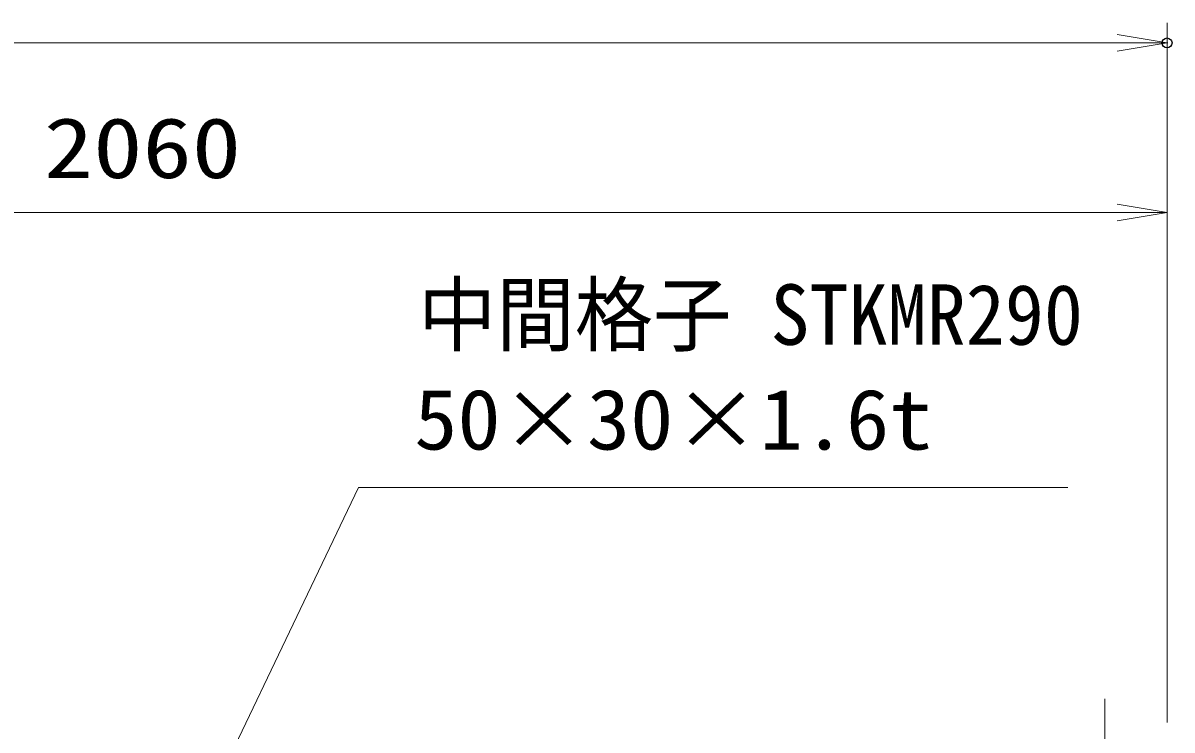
# Model space of a CAD drawing. Units: millimetres at full size; details may follow other scales. Extents: x -5940 to 5940, y -4200 to 4200.
# Drawn here: x -883 to 269, y 384 to 1093 of the extents above; entities that cross this region are included whole.
import ezdxf
from ezdxf.enums import TextEntityAlignment as Align

# ---------------------------------------------------------------- set-up
doc = ezdxf.new("R2010")
doc.units = ezdxf.units.MM
doc.header["$LTSCALE"] = 20
doc.header["$PDMODE"] = 32
doc.header["$PDSIZE"] = 10
doc.linetypes.add('USER1', pattern=[18, 12, -1.5, 3, -1.5])
for name, color, linetype, lineweight in [('0-3_軸線', 200, 'USER1', 15), ('0-6_寸法線', 4, 'Continuous', 18), ('0-7_0', 7, 'Continuous', 18)]:
    doc.layers.add(name, color=color, linetype=linetype, lineweight=lineweight)
doc.layers.add('0-8_Defpoints', color=7, linetype='Continuous')
doc.styles.add('ＭＳ ゴシック', font='')
doc.styles.get('ＭＳ ゴシック').set_extended_font_data('MS Gothic')

# ---------------------------------------------------------------- blocks, each defined once
blk = doc.blocks.new('_Open')
at = {"layer": '0-7_0'}
blk.add_line((-20, 3.333), (0, 0), dxfattribs=at)
blk.add_lwpolyline([(-20, -3.333), (0, 0), (-20, 0)], dxfattribs=at)
blk = doc.blocks.new('S24')
at = {"layer": '0-6_寸法線'}
for points in [[(-3766754.1, 57488975.9), (-3780974.1, 57488975.9), (-3784913, 57480744.7), (-3785344.7, 57479842.7)], [(-3785063.4, 57480816.7), (-3785344.7, 57479842.7), (-3784762.7, 57480672.8)]]:
    blk.add_lwpolyline(points, dxfattribs=at)
at = {"layer": '0-6_寸法線', "color": 254, "style": 'ＭＳ ゴシック'}
for s, width, p in [('中間格子 STKMR290', 0.95, (-3779781.3, 57491472.8)), ('50×30×1.6t', 1.05, (-3779858.1, 57489372.8))]:
    blk.add_text(s, height=1212, dxfattribs=dict(at, width=width)).set_placement(p, align=Align.BOTTOM_LEFT)

msp = doc.modelspace()

# ---------------------------------------------------------------- linework, layer by layer
at = {"layer": '0-3_軸線'}
msp.add_line((201.18, 415.44), (201.18, -2467.84), dxfattribs=at)
at = {"layer": '0-6_寸法線'}
for p, q in [((263.68, 391.52), (263.68, 1092.78)), ((-3861.32, 1072.78), (263.68, 1072.78)), ((263.68, 391.52), (263.68, 922.78)), ((263.68, 902.78), (-1796.32, 902.78))]:
    msp.add_line(p, q, dxfattribs=at)
at = {"layer": '0-8_Defpoints'}
msp.add_point((263.68, 1072.78), dxfattribs=at)

# ---------------------------------------------------------------- block references
at = {"layer": '0-6_寸法線'}
for name, p, xscale, yscale in [('_Open', (263.68, 1072.78), 2.5, 2.5), ('_Open', (263.68, 902.78), 2.5, 2.5), ('S24', (188501.9, -2873821.65), 0.05, 0.05)]:
    msp.add_blockref(name, p, dxfattribs=dict(at, xscale=xscale, yscale=yscale))

# ---------------------------------------------------------------- texts
at = {"layer": '0-6_寸法線', "color": 254, "style": 'ＭＳ ゴシック', "width": 1.2}
msp.add_text('2060', height=60.56, dxfattribs=at).set_placement((-862.32, 919.12), align=Align.BOTTOM_LEFT)

doc.saveas('drawing.dxf')
